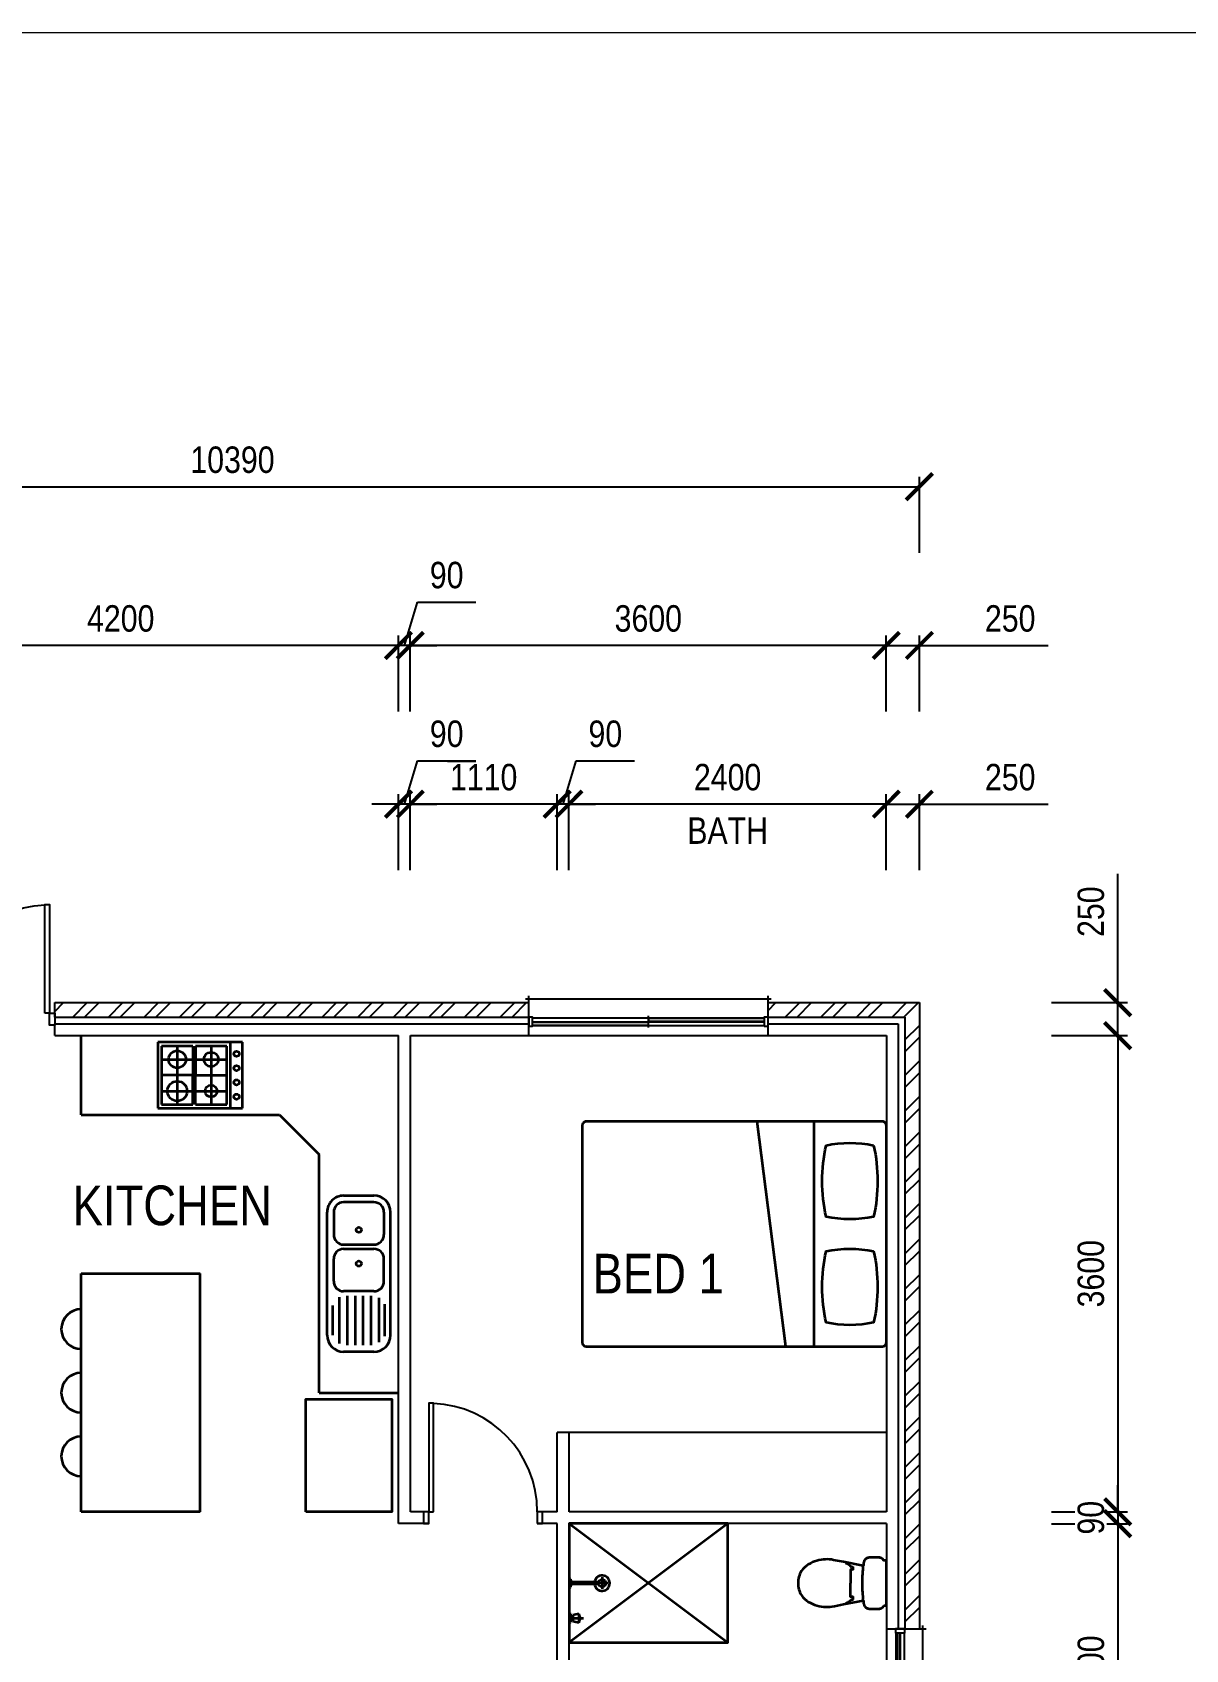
# Model space of a CAD drawing. Header units: millimetres. Extents: x -20526 to 19775, y -17106 to 7589.
# Drawn here: x -2857 to 5866, y -4640 to 7589 of the extents above; entities that cross this region are included whole.
import ezdxf
from ezdxf.enums import TextEntityAlignment as Align

# ---------------------------------------------------------------- set-up
doc = ezdxf.new("R2010")
doc.units = ezdxf.units.MM
doc.layers.get('0').update_dxf_attribs({"lineweight": 25})
doc.layers.get('Defpoints').update_dxf_attribs({"color": 8, "lineweight": 18})
for name, color, linetype, lineweight in [('DIM', 8, 'Continuous', 18), ('FIXTURES', 8, 'Continuous', 35), ('FURNITURE', 8, 'Continuous', 35)]:
    doc.layers.add(name, color=color, linetype=linetype, lineweight=lineweight)
for name, color, linetype in [('DOORS', 7, 'Continuous'), ('HATCH WALLS', 8, 'Continuous'), ('TEXT FLOORPLAN', 7, 'Continuous'), ('WALL - EXTERNAL', 2, 'Continuous'), ('WALL - INTERNAL', 7, 'Continuous'), ('WINDOWS', 7, 'Continuous')]:
    doc.layers.add(name, color=color, linetype=linetype)
doc.styles.get("Standard").update_dxf_attribs({"font": 'swissc.ttf'})
doc.dimstyles.new('DIM 100 ARCH', dxfattribs={"dimscale": 100, "dimtxt": 2, "dimasz": 2, "dimexe": 0.75, "dimexo": 1.5, "dimgap": 1, "dimtad": 1, "dimdec": 0, "dimzin": 0, "dimdsep": 46, "dimtxsty": 'Standard', "dimblk": 'ARCHTICK', "dimcen": 0.09, "dimclrd": 8, "dimclre": 8, "dimclrt": 7, "dimadec": 0, "dimazin": 0, "dimtfac": 1, "dimtdec": 0, "dimtmove": 0, "dimatfit": 1, "dimfxl": 5, "dimfxlon": 1, "dimtfill": 1, "dimtolj": 1, "dimtzin": 0, "dimarcsym": 0})

# ---------------------------------------------------------------- blocks, each defined once
blk = doc.blocks.new('820 DOOR1')
at = {"color": 0}
for points in [[(75, 0), (75, 820), (40, 820), (40, 0)], [(0, -90), (40, -90), (40, 0), (0, 0)], [(860, -90), (900, -90), (900, 0), (860, 0)]]:
    blk.add_lwpolyline(points, close=True, dxfattribs=at)
blk.add_arc((40, 0), 820, 0, 87.5537, dxfattribs=at)
blk = doc.blocks.new('*U30')
at = {"color": 0, "linetype": 'ByBlock'}
for p, q in [((-642, 500), (-642, 0)), ((0, 500), (-642, 500)), ((0, 500), (-642, 500)), ((-90, 0), (-90, 500)), ((0, 0), (0, 500)), ((0, 0), (0, 500)), ((-612, 470), (-612, 260)), ((-376, 470), (-612, 470)), ((-612, 370), (-376, 370)), ((-494, 470), (-494, 30)), ((-376, 470), (-376, 260)), ((-356, 470), (-356, 260)), ((-120, 470), (-356, 470)), ((-356, 370), (-120, 370)), ((-238, 470), (-238, 30)), ((-120, 260), (-120, 470)), ((-612, 260), (-612, 30)), ((-376, 250), (-612, 250)), ((-376, 30), (-376, 260)), ((-356, 30), (-356, 260)), ((-356, 250), (-120, 250)), ((-120, 30), (-120, 260)), ((-612, 130), (-376, 130)), ((-356, 130), (-120, 130)), ((-642, 0), (0, 0)), ((-612, 30), (-376, 30)), ((-356, 30), (-120, 30))]:
    blk.add_line(p, q, dxfattribs=at)
for centre, radius in [((-494, 370), 65), ((-238, 370), 55), ((-45, 412), 20), ((-45, 304), 20), ((-494, 130), 75), ((-238, 130), 45), ((-45, 196), 20), ((-45, 88), 20)]:
    blk.add_circle(centre, radius, dxfattribs=at)
blk = doc.blocks.new('STIRLING SINK')
at = {"color": 0, "linetype": 'ByBlock'}
for p, q in [((1084, 240), (154, 240)), ((154, 190), (324, 190)), ((677, 190), (507, 190)), ((1137, 154), (802, 154)), ((849, 195), (1092, 195)), ((29, -115), (29, 115)), ((79, 115), (79, -115)), ((399, -115), (399, 115)), ((432, -115), (432, 115)), ((752, 115), (752, -115)), ((1159, 94), (786, 94)), ((1159, 34), (786, 34)), ((1209, 115), (1209, -115)), ((1159, -26), (786, -26)), ((1159, -86), (786, -86)), ((154, -190), (324, -190)), ((1084, -240), (154, -240)), ((677, -190), (507, -190)), ((1147, -147), (798, -147)), ((861, -200), (1084, -200))]:
    blk.add_line(p, q, dxfattribs=at)
for centre in [(288, 0), (543, 0)]:
    blk.add_circle(centre, 20, dxfattribs=at)
for centre, radius, start, end in [((154, 115), 125, 90, 180), ((154, 115), 75, 90, 180), ((324, 115), 75, 0, 90), ((507, 115), 75, 90, 180), ((677, 115), 75, 0, 90), ((1084, 115), 125, 0, 90), ((154, -115), 125, 180, 270), ((154, -115), 75, 180, 270), ((324, -115), 75, 270, 0), ((507, -115), 75, 180, 270), ((677, -115), 75, 270, 0), ((1084, -115), 125, 270, 0)]:
    blk.add_arc(centre, radius, start, end, dxfattribs=at)
blk = doc.blocks.new('Kitchen Plan')
at = {"layer": 'FIXTURES'}
for p, q in [((-2400, -600), (-2400, 0)), ((-2400, -600), (-900, -600)), ((-900, -600), (-600, -900)), ((-600, -2700), (-600, -900)), ((-2400, -3600), (-2400, -1800)), ((-2400, -1800), (-1500, -1800)), ((-1500, -3600), (-1500, -1800)), ((-600, -2700), (0, -2700))]:
    blk.add_line(p, q, dxfattribs=at)
at = {"layer": 'FIXTURES', "linetype": 'ByBlock'}
blk.add_lwpolyline([(-700, -3600), (-700, -2750), (-50, -2750), (-50, -3600)], close=True, dxfattribs=at)
at = {"layer": 'FURNITURE'}
blk.add_line((-1500, -3600), (-2400, -3600), dxfattribs=at)
for centre in [(-2400, -2219), (-2400, -2700), (-2400, -3181)]:
    blk.add_arc(centre, 150, 90, 270, dxfattribs=at)
at = {"layer": 'FIXTURES'}
blk.add_blockref('*U30', (-1179, -550), dxfattribs=at)
at = {"layer": 'FIXTURES', "rotation": 270}
blk.add_blockref('STIRLING SINK', (-300, -1181), dxfattribs=at)
blk = doc.blocks.new('queen bed')
at = {"color": 0, "linetype": 'ByBlock'}
for p, q in [((850, 761), (-850, 977)), ((850, 546), (-850, 546))]:
    blk.add_line(p, q, dxfattribs=at)
for points in [[(-850, 30), (-850, 2270, -0.414214), (-820, 2300), (820, 2300, -0.414214), (850, 2270), (850, 30, -0.414214), (820, 0), (-820, 0, -0.414214)], [(-670, 96, 0.107714), (-130, 96, 0.102289), (-130, 456, 0.107714), (-670, 456, 0.102289)], [(130, 96, 0.107714), (670, 96, 0.102289), (670, 456, 0.107714), (130, 456, 0.102289)]]:
    blk.add_lwpolyline(points, format="xyb", close=True, dxfattribs=at)
blk = doc.blocks.new('A$C6F346440')
at = {"color": 0, "linetype": 'ByBlock'}
for p, q in [((307, 322), (198, 322)), ((232, 359), (221, 322)), ((221, 322), (232, 289)), ((232, 289), (232, 359)), ((232, 359), (277, 349)), ((232, 289), (277, 299)), ((277, 299), (277, 349)), ((282, 335), (297, 335)), ((282, 309), (282, 335)), ((282, 309), (297, 309)), ((297, 292), (297, 352)), ((302, 357), (307, 357)), ((302, 287), (307, 287)), ((307, 287), (307, 357)), ((14, 58), (307, 58)), ((57, 14), (57, 101)), ((85, 65), (282, 65)), ((85, 51), (282, 51)), ((282, 45), (282, 71)), ((282, 71), (297, 71)), ((282, 45), (297, 45)), ((297, 28), (297, 88)), ((302, 93), (307, 93)), ((302, 23), (307, 23)), ((307, 23), (307, 93))]:
    blk.add_line(p, q, dxfattribs=at)
blk.add_circle((57, 58), 28.1, dxfattribs=at)
for centre, radius, start, end in [((302, 352), 5, 90, 180), ((302, 292), 5, 180, 270), ((57, 58), 58.1, 6.9169, 353.0831), ((302, 88), 5, 90, 180), ((302, 28), 5, 180, 270)]:
    blk.add_arc(centre, radius, start, end, dxfattribs=at)
blk = doc.blocks.new('*U90')
at = {"color": 0, "linetype": 'ByBlock'}
for p, q in [((-450, 1200), (450, 0)), ((-450, 0), (450, 1200))]:
    blk.add_line(p, q, dxfattribs=at)
blk.add_lwpolyline([(-450, 1200), (-450, 0), (450, 0), (450, 1200)], close=True, dxfattribs=at)
at = {"color": 0, "linetype": 'ByBlock', "rotation": 270}
blk.add_blockref('A$C6F346440', (-58, 307), dxfattribs=at)
blk = doc.blocks.new('WC')
at = {"color": 0, "linetype": 'ByBlock'}
blk.add_lwpolyline([(161, 324), (175, 399, 0.126448), (169, 525, 0.173013), (92, 642, 0.142495), (0, 668, 0.142495), (-92, 642, 0.173013), (-169, 525, 0.132298), (-174, 393), (-160, 325), (-132, 175), (-139, 174), (-145, 173), (-148, 173), (-151, 172), (-154, 172), (-156, 171), (-159, 171), (-162, 170), (-165, 169), (-167, 168), (-169, 167), (-170, 167), (-171, 166), (-172, 165), (-174, 165), (-175, 164), (-176, 163), (-177, 162), (-178, 161), (-179, 160), (-180, 159), (-181, 158), (-182, 157), (-183, 156), (-184, 155), (-185, 154), (-186, 153), (-186, 151), (-187, 150), (-188, 149), (-188, 148), (-189, 146), (-189, 145), (-190, 144), (-191, 141), (-191, 138), (-192, 135), (-193, 133), (-193, 130), (-193, 127), (-194, 124, 0.046246), (-193, 52), (-192, 48), (-192, 46), (-191, 44), (-191, 41), (-190, 40), (-190, 39), (-189, 38), (-189, 37), (-188, 35), (-188, 34), (-187, 33), (-186, 32), (-185, 31), (-185, 30), (-184, 29), (-183, 28), (-182, 27), (-181, 27), (-179, 25), (-177, 24), (-175, 22), (-173, 20), (-172, 19), (-171, 18), (-171, 16), (-170, 15), (-170, 13), (-170, 10), (-170, 0), (-159, 0), (159, 0), (166, 0), (170, 0), (170, 2), (170, 10), (170, 13), (171, 15), (171, 17), (171, 18), (172, 20), (174, 21), (175, 22), (176, 23), (178, 25), (181, 26), (182, 28), (183, 29), (185, 30), (186, 32), (187, 33), (188, 35), (189, 37), (190, 38), (190, 40), (191, 42), (191, 44), (192, 46), (192, 48), (193, 51), (193, 52, 0.046083), (194, 124), (193, 127), (193, 130), (193, 133), (192, 135), (191, 138), (191, 141), (190, 144), (189, 145), (189, 146), (188, 148), (188, 149), (187, 150), (186, 151), (186, 153), (185, 154), (184, 155), (183, 156), (182, 157), (181, 158), (180, 159), (179, 160), (178, 161), (177, 162), (176, 163), (175, 164), (174, 165), (172, 165), (171, 166), (170, 167), (169, 167), (167, 168), (165, 169), (162, 170), (159, 171), (156, 171), (154, 172), (151, 172), (148, 173), (145, 173), (139, 174), (132, 175)], format="xyb", close=True, dxfattribs=at)
for points in [[(-152, 306, 0.022205), (-139, 282, 0.118608), (-126, 267, -0.244683), (-123, 263), (-123, 254, 0.414214), (-121, 252), (-105, 252, 0.414214), (-103, 254), (-103, 269, -0.414183), (-101, 271), (-1, 271)], [(102, 254), (102, 269, 0.414183), (100, 271), (-1, 271)], [(102, 254, 0.357599), (104, 252), (120, 252, 0.414214), (122, 254), (122, 263, -0.244683), (124, 267, 0.118608), (137, 282, 0.0249), (152, 309, 0.0249)]]:
    blk.add_lwpolyline(points, format="xyb", dxfattribs=at)
blk.add_lwpolyline([(123, 177), (121, 177), (115, 178), (109, 178), (103, 179), (97, 179), (91, 180), (85, 180), (79, 181), (73, 181), (67, 181), (55, 182), (43, 182), (30, 182), (18, 182), (6, 182), (0, 182), (-6, 182), (-18, 182), (-30, 182), (-43, 182), (-55, 182), (-67, 181), (-73, 181), (-79, 181), (-85, 180), (-91, 180), (-97, 179), (-103, 179), (-109, 178), (-115, 178), (-121, 177), (-123, 177)], dxfattribs=at)
blk = doc.blocks.new('*U91')
at = {"color": 0, "linetype": 'ByBlock'}
for p, q in [((1835, 275), (-25, 275)), ((0, 0), (0, 300)), ((1810, 0), (1810, 300)), ((30, 135), (1780, 135)), ((905, 60), (905, 150)), ((0, 0), (1810, 0)), ((30, 105), (1780, 105)), ((1780, 75), (30, 75))]:
    blk.add_line(p, q, dxfattribs=at)
for points in [[(0, 70), (30, 70), (30, 140), (0, 140)], [(1780, 70), (1810, 70), (1810, 140), (1780, 140)]]:
    blk.add_lwpolyline(points, close=True, dxfattribs=at)
for points in [[(1780, 130), (905, 130), (905, 110), (1780, 110)], [(30, 80), (905, 80), (905, 100), (30, 100)]]:
    blk.add_lwpolyline(points, dxfattribs=at)
blk = doc.blocks.new('*U92')
at = {"color": 0, "linetype": 'ByBlock'}
for p, q in [((635, 275), (-25, 275)), ((0, 0), (0, 300)), ((610, 0), (610, 300)), ((30, 135), (580, 135)), ((305, 60), (305, 150)), ((0, 0), (610, 0)), ((30, 105), (580, 105)), ((580, 75), (30, 75))]:
    blk.add_line(p, q, dxfattribs=at)
for points in [[(0, 70), (30, 70), (30, 140), (0, 140)], [(580, 70), (610, 70), (610, 140), (580, 140)]]:
    blk.add_lwpolyline(points, close=True, dxfattribs=at)
for points in [[(580, 130), (305, 130), (305, 110), (580, 110)], [(30, 80), (305, 80), (305, 100), (30, 100)]]:
    blk.add_lwpolyline(points, dxfattribs=at)
blk = doc.blocks.new('_ArchTick')
at = {"color": 0, "linetype": 'ByBlock', "const_width": 0.15}
blk.add_lwpolyline([(-0.5, -0.5), (0.5, 0.5)], dxfattribs=at)
blk = doc.blocks.new('*D96')
at = {"layer": 'Defpoints', "color": 0, "transparency": 16777216}
for p in [(3852, 253), (5352, 253), (3602, 3)]:
    blk.add_point(p, dxfattribs=at)
at = {"layer": 'DIM', "color": 8, "lineweight": -2, "transparency": 16777216}
for p, q in [((5352, 253), (5352, 1226)), ((4852, 253), (5427, 253)), ((5352, 3), (5352, 253)), ((4852, 3), (5427, 3)), ((5352, 3), (5352, -197))]:
    blk.add_line(p, q, dxfattribs=at)
at = {"layer": 'DIM', "color": 8, "lineweight": -2, "transparency": 16777216, "xscale": 200, "yscale": 200, "zscale": 200}
for p, rotation in [((5352, 253), 270), ((5352, 3), 90)]:
    blk.add_blockref('_ArchTick', p, dxfattribs=dict(at, rotation=rotation))
at = {"layer": 'DIM', "color": 7, "transparency": 16777216, "insert": (5150, 940), "char_height": 200, "attachment_point": 5, "rotation": 90, "bg_fill": 3, "box_fill_scale": 1.1, "bg_fill_color": 256, "bg_fill_true_color": 13158600, "bg_fill_transparency": 0}
blk.add_mtext('\\A1;250', dxfattribs=at)
blk = doc.blocks.new('*D97')
at = {"layer": 'Defpoints', "color": 0, "transparency": 16777216}
for p in [(3602, 3), (3602, -3597), (5352, -3597)]:
    blk.add_point(p, dxfattribs=at)
at = {"layer": 'DIM', "color": 8, "lineweight": -2, "transparency": 16777216}
for p, q in [((4852, 3), (5427, 3)), ((5352, 3), (5352, -3597)), ((4852, -3597), (5427, -3597))]:
    blk.add_line(p, q, dxfattribs=at)
at = {"layer": 'DIM', "color": 8, "lineweight": -2, "transparency": 16777216, "xscale": 200, "yscale": 200, "zscale": 200}
for p, rotation in [((5352, 3), 90), ((5352, -3597), 270)]:
    blk.add_blockref('_ArchTick', p, dxfattribs=dict(at, rotation=rotation))
at = {"layer": 'DIM', "color": 7, "transparency": 16777216, "insert": (5150, -1797), "char_height": 200, "attachment_point": 5, "rotation": 90, "bg_fill": 3, "box_fill_scale": 1.1, "bg_fill_color": 256, "bg_fill_true_color": 13158600, "bg_fill_transparency": 0}
blk.add_mtext('\\A1;3600', dxfattribs=at)
blk = doc.blocks.new('*D98')
at = {"layer": 'Defpoints', "color": 0, "transparency": 16777216}
for p in [(3602, -3597), (3602, -3687), (5352, -3687)]:
    blk.add_point(p, dxfattribs=at)
at = {"layer": 'DIM', "color": 8, "lineweight": -2, "transparency": 16777216}
for p, q in [((5352, -3597), (5352, -3397)), ((4852, -3597), (5427, -3597)), ((5352, -3597), (5352, -3687)), ((4852, -3687), (5427, -3687)), ((5352, -3687), (5352, -3887))]:
    blk.add_line(p, q, dxfattribs=at)
at = {"layer": 'DIM', "color": 7, "transparency": 16777216, "insert": (5150, -3642), "char_height": 200, "attachment_point": 5, "rotation": 90, "bg_fill": 3, "box_fill_scale": 1.1, "bg_fill_color": 256, "bg_fill_true_color": 13158600, "bg_fill_transparency": 0}
blk.add_mtext('\\A1;90', dxfattribs=at)
at = {"layer": 'DIM', "color": 8, "lineweight": -2, "transparency": 16777216, "xscale": 200, "yscale": 200, "zscale": 200}
for p, rotation in [((5352, -3597), 270), ((5352, -3687), 90)]:
    blk.add_blockref('_ArchTick', p, dxfattribs=dict(at, rotation=rotation))
blk = doc.blocks.new('*D99')
at = {"layer": 'Defpoints', "color": 0, "transparency": 16777216}
for p in [(3602, -3687), (3602, -5887), (5352, -5887)]:
    blk.add_point(p, dxfattribs=at)
at = {"layer": 'DIM', "color": 8, "lineweight": -2, "transparency": 16777216}
for p, q in [((4852, -3687), (5427, -3687)), ((5352, -3687), (5352, -5887)), ((4852, -5887), (5427, -5887))]:
    blk.add_line(p, q, dxfattribs=at)
at = {"layer": 'DIM', "color": 8, "lineweight": -2, "transparency": 16777216, "xscale": 200, "yscale": 200, "zscale": 200}
for p, rotation in [((5352, -3687), 90), ((5352, -5887), 270)]:
    blk.add_blockref('_ArchTick', p, dxfattribs=dict(at, rotation=rotation))
at = {"layer": 'DIM', "color": 7, "transparency": 16777216, "insert": (5150, -4787), "char_height": 200, "attachment_point": 5, "rotation": 90, "bg_fill": 3, "box_fill_scale": 1.1, "bg_fill_color": 256, "bg_fill_true_color": 13158600, "bg_fill_transparency": 0}
blk.add_mtext('\\A1;2200', dxfattribs=at)
blk = doc.blocks.new('*D103')
at = {"layer": 'Defpoints', "color": 0, "transparency": 16777216}
for p in [(3852, 253), (3902, -4482), (6552, -4482)]:
    blk.add_point(p, dxfattribs=at)
at = {"layer": 'DIM', "color": 8, "lineweight": -2, "transparency": 16777216}
for p, q in [((6052, 253), (6627, 253)), ((6552, 253), (6552, -4482)), ((6052, -4482), (6627, -4482))]:
    blk.add_line(p, q, dxfattribs=at)
at = {"layer": 'DIM', "color": 8, "lineweight": -2, "transparency": 16777216, "xscale": 200, "yscale": 200, "zscale": 200}
for p, rotation in [((6552, 253), 90), ((6552, -4482), 270)]:
    blk.add_blockref('_ArchTick', p, dxfattribs=dict(at, rotation=rotation))
at = {"layer": 'DIM', "color": 7, "transparency": 16777216, "insert": (6350, -2114), "char_height": 200, "attachment_point": 5, "rotation": 90, "bg_fill": 3, "box_fill_scale": 1.1, "bg_fill_color": 256, "bg_fill_true_color": 13158600, "bg_fill_transparency": 0}
blk.add_mtext('\\A1;4735', dxfattribs=at)
blk = doc.blocks.new('*D104')
at = {"layer": 'Defpoints', "color": 0, "transparency": 16777216}
for p in [(3902, -4482), (3902, -5092), (6552, -5092)]:
    blk.add_point(p, dxfattribs=at)
at = {"layer": 'DIM', "color": 8, "lineweight": -2, "transparency": 16777216}
for p, q in [((6052, -4482), (6627, -4482)), ((6552, -4482), (6552, -5092)), ((6052, -5092), (6627, -5092))]:
    blk.add_line(p, q, dxfattribs=at)
at = {"layer": 'DIM', "color": 8, "lineweight": -2, "transparency": 16777216, "xscale": 200, "yscale": 200, "zscale": 200}
for p, rotation in [((6552, -4482), 90), ((6552, -5092), 270)]:
    blk.add_blockref('_ArchTick', p, dxfattribs=dict(at, rotation=rotation))
at = {"layer": 'DIM', "color": 7, "transparency": 16777216, "insert": (6350, -4787), "char_height": 200, "attachment_point": 5, "rotation": 90, "bg_fill": 3, "box_fill_scale": 1.1, "bg_fill_color": 256, "bg_fill_true_color": 13158600, "bg_fill_transparency": 0}
blk.add_mtext('\\A1;610', dxfattribs=at)
blk = doc.blocks.new('*D106')
at = {"layer": 'Defpoints', "color": 0, "transparency": 16777216}
for p in [(3852, 253), (3852, -9827), (7752, -9827)]:
    blk.add_point(p, dxfattribs=at)
at = {"layer": 'DIM', "color": 8, "lineweight": -2, "transparency": 16777216}
for p, q in [((7252, 253), (7827, 253)), ((7752, 253), (7752, -9827)), ((7252, -9827), (7827, -9827))]:
    blk.add_line(p, q, dxfattribs=at)
at = {"layer": 'DIM', "color": 8, "lineweight": -2, "transparency": 16777216, "xscale": 200, "yscale": 200, "zscale": 200}
for p, rotation in [((7752, 253), 90), ((7752, -9827), 270)]:
    blk.add_blockref('_ArchTick', p, dxfattribs=dict(at, rotation=rotation))
at = {"layer": 'DIM', "color": 7, "transparency": 16777216, "insert": (7550, -4787), "char_height": 200, "attachment_point": 5, "rotation": 90, "bg_fill": 3, "box_fill_scale": 1.1, "bg_fill_color": 256, "bg_fill_true_color": 13158600, "bg_fill_transparency": 0}
blk.add_mtext('\\A1;10080', dxfattribs=at)
blk = doc.blocks.new('*D107')
at = {"layer": 'Defpoints', "color": 0, "transparency": 16777216}
for p in [(3852, 1753), (3852, 253), (3602, 3)]:
    blk.add_point(p, dxfattribs=at)
at = {"layer": 'DIM', "color": 8, "lineweight": -2, "transparency": 16777216}
for p, q in [((3602, 1753), (3402, 1753)), ((3602, 1253), (3602, 1828)), ((3602, 1753), (3852, 1753)), ((3852, 1253), (3852, 1828)), ((3852, 1753), (4825, 1753))]:
    blk.add_line(p, q, dxfattribs=at)
at = {"layer": 'DIM', "color": 8, "lineweight": -2, "transparency": 16777216, "xscale": 200, "yscale": 200, "zscale": 200}
blk.add_blockref('_ArchTick', (3602, 1753), dxfattribs=at)
at = {"layer": 'DIM', "color": 8, "lineweight": -2, "transparency": 16777216, "xscale": 200, "yscale": 200, "zscale": 200, "rotation": 180}
blk.add_blockref('_ArchTick', (3852, 1753), dxfattribs=at)
at = {"layer": 'DIM', "color": 7, "transparency": 16777216, "insert": (4539, 1956), "char_height": 200, "attachment_point": 5, "bg_fill": 3, "box_fill_scale": 1.1, "bg_fill_color": 256, "bg_fill_true_color": 13158600, "bg_fill_transparency": 0}
blk.add_mtext('\\A1;250', dxfattribs=at)
blk = doc.blocks.new('*D108')
at = {"layer": 'Defpoints', "color": 0, "transparency": 16777216}
for p in [(1202, 1753), (3602, 3), (1202, -3687)]:
    blk.add_point(p, dxfattribs=at)
at = {"layer": 'DIM', "color": 8, "lineweight": -2, "transparency": 16777216}
for p, q in [((1202, 1253), (1202, 1828)), ((3602, 1753), (1202, 1753)), ((3602, 1253), (3602, 1828))]:
    blk.add_line(p, q, dxfattribs=at)
at = {"layer": 'DIM', "color": 8, "lineweight": -2, "transparency": 16777216, "xscale": 200, "yscale": 200, "zscale": 200, "rotation": 180}
blk.add_blockref('_ArchTick', (1202, 1753), dxfattribs=at)
at = {"layer": 'DIM', "color": 8, "lineweight": -2, "transparency": 16777216, "xscale": 200, "yscale": 200, "zscale": 200}
blk.add_blockref('_ArchTick', (3602, 1753), dxfattribs=at)
at = {"layer": 'DIM', "color": 7, "transparency": 16777216, "char_height": 200, "attachment_point": 5, "bg_fill": 3, "box_fill_scale": 1.1, "bg_fill_color": 256, "bg_fill_true_color": 13158600, "bg_fill_transparency": 0}
for s, insert in [('\\A1;2400', (2402, 1956)), ('\\A1;BATH', (2402, 1553))]:
    blk.add_mtext(s, dxfattribs=dict(at, insert=insert))
blk = doc.blocks.new('*D109')
at = {"layer": 'Defpoints', "color": 0, "transparency": 16777216}
for p in [(1112, 1753), (1112, -2997), (1202, -3687)]:
    blk.add_point(p, dxfattribs=at)
at = {"layer": 'DIM', "color": 8, "lineweight": -2, "transparency": 16777216}
for p, q in [((1157, 1753), (1256, 2081)), ((1256, 2081), (1698, 2081)), ((1112, 1753), (912, 1753)), ((1112, 1253), (1112, 1828)), ((1202, 1753), (1112, 1753)), ((1202, 1753), (1112, 1753)), ((1202, 1253), (1202, 1828)), ((1202, 1753), (1402, 1753))]:
    blk.add_line(p, q, dxfattribs=at)
at = {"layer": 'DIM', "color": 8, "lineweight": -2, "transparency": 16777216, "xscale": 200, "yscale": 200, "zscale": 200}
blk.add_blockref('_ArchTick', (1112, 1753), dxfattribs=at)
at = {"layer": 'DIM', "color": 8, "lineweight": -2, "transparency": 16777216, "xscale": 200, "yscale": 200, "zscale": 200, "rotation": 180}
blk.add_blockref('_ArchTick', (1202, 1753), dxfattribs=at)
at = {"layer": 'DIM', "color": 7, "transparency": 16777216, "insert": (1477, 2284), "char_height": 200, "attachment_point": 5, "bg_fill": 3, "box_fill_scale": 1.1, "bg_fill_color": 256, "bg_fill_true_color": 13158600, "bg_fill_transparency": 0}
blk.add_mtext('\\A1;90', dxfattribs=at)
blk = doc.blocks.new('*D110')
at = {"layer": 'Defpoints', "color": 0, "transparency": 16777216}
for p in [(2, 1753), (1112, -2997), (2, -3597)]:
    blk.add_point(p, dxfattribs=at)
at = {"layer": 'DIM', "color": 8, "lineweight": -2, "transparency": 16777216}
for p, q in [((2, 1253), (2, 1828)), ((1112, 1753), (2, 1753)), ((1112, 1253), (1112, 1828))]:
    blk.add_line(p, q, dxfattribs=at)
at = {"layer": 'DIM', "color": 8, "lineweight": -2, "transparency": 16777216, "xscale": 200, "yscale": 200, "zscale": 200, "rotation": 180}
blk.add_blockref('_ArchTick', (2, 1753), dxfattribs=at)
at = {"layer": 'DIM', "color": 8, "lineweight": -2, "transparency": 16777216, "xscale": 200, "yscale": 200, "zscale": 200}
blk.add_blockref('_ArchTick', (1112, 1753), dxfattribs=at)
at = {"layer": 'DIM', "color": 7, "transparency": 16777216, "insert": (557, 1956), "char_height": 200, "attachment_point": 5, "bg_fill": 3, "box_fill_scale": 1.1, "bg_fill_color": 256, "bg_fill_true_color": 13158600, "bg_fill_transparency": 0}
blk.add_mtext('\\A1;1110', dxfattribs=at)
blk = doc.blocks.new('*D111')
at = {"layer": 'Defpoints', "color": 0, "transparency": 16777216}
for p in [(-88, 1753), (2, -3597), (-88, -3687)]:
    blk.add_point(p, dxfattribs=at)
at = {"layer": 'DIM', "color": 8, "lineweight": -2, "transparency": 16777216}
for p, q in [((-43, 1753), (56, 2081)), ((56, 2081), (498, 2081)), ((-88, 1753), (-288, 1753)), ((-88, 1253), (-88, 1828)), ((2, 1753), (-88, 1753)), ((2, 1753), (-88, 1753)), ((2, 1253), (2, 1828)), ((2, 1753), (202, 1753))]:
    blk.add_line(p, q, dxfattribs=at)
at = {"layer": 'DIM', "color": 8, "lineweight": -2, "transparency": 16777216, "xscale": 200, "yscale": 200, "zscale": 200}
blk.add_blockref('_ArchTick', (-88, 1753), dxfattribs=at)
at = {"layer": 'DIM', "color": 8, "lineweight": -2, "transparency": 16777216, "xscale": 200, "yscale": 200, "zscale": 200, "rotation": 180}
blk.add_blockref('_ArchTick', (2, 1753), dxfattribs=at)
at = {"layer": 'DIM', "color": 7, "transparency": 16777216, "insert": (277, 2284), "char_height": 200, "attachment_point": 5, "bg_fill": 3, "box_fill_scale": 1.1, "bg_fill_color": 256, "bg_fill_true_color": 13158600, "bg_fill_transparency": 0}
blk.add_mtext('\\A1;90', dxfattribs=at)
blk = doc.blocks.new('*D112')
at = {"layer": 'Defpoints', "color": 0, "transparency": 16777216}
for p in [(3852, 2953), (3852, 253), (3602, 3)]:
    blk.add_point(p, dxfattribs=at)
at = {"layer": 'DIM', "color": 8, "lineweight": -2, "transparency": 16777216}
for p, q in [((3602, 2953), (3402, 2953)), ((3602, 2453), (3602, 3028)), ((3602, 2953), (3852, 2953)), ((3852, 2453), (3852, 3028)), ((3852, 2953), (4825, 2953))]:
    blk.add_line(p, q, dxfattribs=at)
at = {"layer": 'DIM', "color": 8, "lineweight": -2, "transparency": 16777216, "xscale": 200, "yscale": 200, "zscale": 200}
blk.add_blockref('_ArchTick', (3602, 2953), dxfattribs=at)
at = {"layer": 'DIM', "color": 8, "lineweight": -2, "transparency": 16777216, "xscale": 200, "yscale": 200, "zscale": 200, "rotation": 180}
blk.add_blockref('_ArchTick', (3852, 2953), dxfattribs=at)
at = {"layer": 'DIM', "color": 7, "transparency": 16777216, "insert": (4539, 3156), "char_height": 200, "attachment_point": 5, "bg_fill": 3, "box_fill_scale": 1.1, "bg_fill_color": 256, "bg_fill_true_color": 13158600, "bg_fill_transparency": 0}
blk.add_mtext('\\A1;250', dxfattribs=at)
blk = doc.blocks.new('*D113')
at = {"layer": 'Defpoints', "color": 0, "transparency": 16777216}
for p in [(2, 2953), (2, 3), (3602, 3)]:
    blk.add_point(p, dxfattribs=at)
at = {"layer": 'DIM', "color": 8, "lineweight": -2, "transparency": 16777216}
for p, q in [((2, 2453), (2, 3028)), ((3602, 2953), (2, 2953)), ((3602, 2453), (3602, 3028))]:
    blk.add_line(p, q, dxfattribs=at)
at = {"layer": 'DIM', "color": 8, "lineweight": -2, "transparency": 16777216, "xscale": 200, "yscale": 200, "zscale": 200, "rotation": 180}
blk.add_blockref('_ArchTick', (2, 2953), dxfattribs=at)
at = {"layer": 'DIM', "color": 8, "lineweight": -2, "transparency": 16777216, "xscale": 200, "yscale": 200, "zscale": 200}
blk.add_blockref('_ArchTick', (3602, 2953), dxfattribs=at)
at = {"layer": 'DIM', "color": 7, "transparency": 16777216, "insert": (1802, 3156), "char_height": 200, "attachment_point": 5, "bg_fill": 3, "box_fill_scale": 1.1, "bg_fill_color": 256, "bg_fill_true_color": 13158600, "bg_fill_transparency": 0}
blk.add_mtext('\\A1;3600', dxfattribs=at)
blk = doc.blocks.new('*D114')
at = {"layer": 'Defpoints', "color": 0, "transparency": 16777216}
for p in [(-88, 2953), (-88, 3), (2, 3)]:
    blk.add_point(p, dxfattribs=at)
at = {"layer": 'DIM', "color": 8, "lineweight": -2, "transparency": 16777216}
for p, q in [((-43, 2953), (56, 3281)), ((56, 3281), (498, 3281)), ((-88, 2953), (-288, 2953)), ((-88, 2453), (-88, 3028)), ((2, 2953), (-88, 2953)), ((2, 2953), (-88, 2953)), ((2, 2453), (2, 3028)), ((2, 2953), (202, 2953))]:
    blk.add_line(p, q, dxfattribs=at)
at = {"layer": 'DIM', "color": 8, "lineweight": -2, "transparency": 16777216, "xscale": 200, "yscale": 200, "zscale": 200}
blk.add_blockref('_ArchTick', (-88, 2953), dxfattribs=at)
at = {"layer": 'DIM', "color": 8, "lineweight": -2, "transparency": 16777216, "xscale": 200, "yscale": 200, "zscale": 200, "rotation": 180}
blk.add_blockref('_ArchTick', (2, 2953), dxfattribs=at)
at = {"layer": 'DIM', "color": 7, "transparency": 16777216, "insert": (277, 3484), "char_height": 200, "attachment_point": 5, "bg_fill": 3, "box_fill_scale": 1.1, "bg_fill_color": 256, "bg_fill_true_color": 13158600, "bg_fill_transparency": 0}
blk.add_mtext('\\A1;90', dxfattribs=at)
blk = doc.blocks.new('*D115')
at = {"layer": 'Defpoints', "color": 0, "transparency": 16777216}
for p in [(-4288, 2953), (-4288, 3), (-88, 3)]:
    blk.add_point(p, dxfattribs=at)
at = {"layer": 'DIM', "color": 8, "lineweight": -2, "transparency": 16777216}
for p, q in [((-4288, 2453), (-4288, 3028)), ((-88, 2953), (-4288, 2953)), ((-88, 2453), (-88, 3028))]:
    blk.add_line(p, q, dxfattribs=at)
at = {"layer": 'DIM', "color": 8, "lineweight": -2, "transparency": 16777216, "xscale": 200, "yscale": 200, "zscale": 200, "rotation": 180}
blk.add_blockref('_ArchTick', (-4288, 2953), dxfattribs=at)
at = {"layer": 'DIM', "color": 8, "lineweight": -2, "transparency": 16777216, "xscale": 200, "yscale": 200, "zscale": 200}
blk.add_blockref('_ArchTick', (-88, 2953), dxfattribs=at)
at = {"layer": 'DIM', "color": 7, "transparency": 16777216, "insert": (-2188, 3156), "char_height": 200, "attachment_point": 5, "bg_fill": 3, "box_fill_scale": 1.1, "bg_fill_color": 256, "bg_fill_true_color": 13158600, "bg_fill_transparency": 0}
blk.add_mtext('\\A1;4200', dxfattribs=at)
blk = doc.blocks.new('*D118')
at = {"layer": 'Defpoints', "color": 0, "transparency": 16777216}
for p in [(3852, 4153), (3852, 253), (-6538, -3437)]:
    blk.add_point(p, dxfattribs=at)
at = {"layer": 'DIM', "color": 8, "lineweight": -2, "transparency": 16777216}
for p, q in [((-6538, 3653), (-6538, 4228)), ((3852, 3653), (3852, 4228)), ((-6538, 4153), (3852, 4153))]:
    blk.add_line(p, q, dxfattribs=at)
at = {"layer": 'DIM', "color": 8, "lineweight": -2, "transparency": 16777216, "xscale": 200, "yscale": 200, "zscale": 200, "rotation": 180}
blk.add_blockref('_ArchTick', (-6538, 4153), dxfattribs=at)
at = {"layer": 'DIM', "color": 8, "lineweight": -2, "transparency": 16777216, "xscale": 200, "yscale": 200, "zscale": 200}
blk.add_blockref('_ArchTick', (3852, 4153), dxfattribs=at)
at = {"layer": 'DIM', "color": 7, "transparency": 16777216, "insert": (-1343, 4356), "char_height": 200, "attachment_point": 5, "bg_fill": 3, "box_fill_scale": 1.1, "bg_fill_color": 256, "bg_fill_true_color": 13158600, "bg_fill_transparency": 0}
blk.add_mtext('\\A1;10390', dxfattribs=at)

msp = doc.modelspace()

# ---------------------------------------------------------------- hatches: boundary and pattern name
at = {"layer": 'HATCH WALLS'}
h = msp.add_hatch(dxfattribs=at)
h.set_pattern_fill('ANSI32', color=256, scale=20)
h.paths.add_polyline_path([(-3587.6, 253.3), (-4537.6, 253.3), (-4537.6, -2026.7), (-4427.6, -2026.7), (-4427.6, 143.3), (-3587.6, 143.3), (-3587.6, 173.3)])
h.paths.add_polyline_path([(897.4, 253.3), (-2687.6, 253.3), (-2687.6, 143.3), (897.4, 143.3)])
h.paths.add_polyline_path([(3852.4, 253.3), (2707.4, 253.3), (2707.4, 143.3), (3742.4, 143.3), (3742.4, -4481.7), (3852.4, -4481.7)])
h.paths.add_polyline_path([(3852.4, -5091.7), (3742.4, -5091.7), (3742.4, -9716.7), (2707.4, -9716.7), (2707.4, -9826.7), (3852.4, -9826.7)])
h.paths.add_polyline_path([(-4427.6, -3236.7), (-4537.6, -3236.7), (-4537.6, -3436.7), (-4737.6, -3436.7), (-4737.6, -3546.7), (-4427.6, -3546.7)])
h.paths.add_polyline_path([(-5947.6, -3436.7), (-6537.6, -3436.7), (-6537.6, -5276.7), (-6427.6, -5276.7), (-6427.6, -3546.7), (-5947.6, -3546.7)])
h.paths.add_polyline_path([(-6427.6, -7986.7), (-6537.6, -7986.7), (-6537.6, -9826.7), (-5687.6, -9826.7), (-5687.6, -9716.7), (-6427.6, -9716.7)])
h.paths.add_polyline_path([(-3427.6, -9716.7), (-3877.6, -9716.7), (-3877.6, -9826.7), (-3427.6, -9826.7)])
h.paths.add_polyline_path([(-1187.6, -9716.7), (-1617.6, -9716.7), (-1617.6, -9826.7), (-1187.6, -9826.7)])
h.paths.add_polyline_path([(897.4, -9716.7), (-287.6, -9716.7), (-287.6, -9826.7), (897.4, -9826.7)])

# ---------------------------------------------------------------- linework, layer by layer
at = {"layer": 'WALL - EXTERNAL'}
for p, q in [((-2687.6, 143.3), (-2687.6, 253.3)), ((-2687.6, 253.3), (897.4, 253.3)), ((2707.4, 253.3), (3852.4, 253.3)), ((3852.4, 253.3), (3852.4, -4481.7)), ((-2687.6, 143.3), (897.4, 143.3)), ((2707.4, 143.3), (3742.4, 143.3)), ((3742.4, 143.3), (3742.4, -4481.7))]:
    msp.add_line(p, q, dxfattribs=at)
at = {"layer": 'WALL - INTERNAL'}
for p, q in [((-2687.6, 3.3), (-2687.6, 93.3)), ((-2687.6, 93.3), (897.4, 93.3)), ((-2687.6, 3.3), (-87.6, 3.3)), ((-87.6, -3686.7), (-87.6, 3.3)), ((2.4, 3.3), (897.4, 3.3)), ((2.4, -3596.7), (2.4, 3.3)), ((2707.4, 93.3), (3692.4, 93.3)), ((2707.4, 3.3), (3602.4, 3.3)), ((3602.4, 3.3), (3602.4, -3596.7)), ((3692.4, 93.3), (3692.4, -4481.7)), ((1202.4, -2996.7), (1112.4, -2996.7)), ((1112.4, -3596.7), (1112.4, -2996.7)), ((1202.4, -3596.7), (1202.4, -2996.7)), ((3602.4, -2996.7), (1202.4, -2996.7)), ((142.4, -3596.7), (2.4, -3596.7)), ((1112.4, -3596.7), (962.4, -3596.7)), ((3602.4, -3596.7), (1202.4, -3596.7)), ((142.4, -3686.7), (-87.6, -3686.7)), ((1112.4, -3686.7), (962.4, -3686.7)), ((1112.4, -4926.7), (1112.4, -3686.7)), ((3602.4, -3686.7), (1202.4, -3686.7)), ((1202.4, -4926.7), (1202.4, -3686.7)), ((3602.4, -3686.7), (3602.4, -4481.7))]:
    msp.add_line(p, q, dxfattribs=at)

# ---------------------------------------------------------------- block references
at = {"layer": 'DOORS', "xscale": -1}
msp.add_blockref('820 DOOR1', (-2687.6, 173.3), dxfattribs=at)
at = {"layer": 'DOORS'}
msp.add_blockref('820 DOOR1', (102.4, -3596.7), dxfattribs=at)
at = {"layer": 'FIXTURES'}
msp.add_blockref('Kitchen Plan', (-87.6, 3.3), dxfattribs=at)
for name, p, rotation in [('*U90', (1202.4, -4136.7), 270), ('WC', (3602.4, -4136.7), 90)]:
    msp.add_blockref(name, p, dxfattribs=dict(at, rotation=rotation))
at = {"layer": 'FURNITURE', "xscale": -1, "rotation": 90}
msp.add_blockref('queen bed', (3602.4, -1496.7), dxfattribs=at)
at = {"layer": 'WINDOWS'}
msp.add_blockref('*U91', (897.4, 3.3), dxfattribs=at)
at = {"layer": 'WINDOWS', "rotation": 270}
msp.add_blockref('*U92', (3602.4, -4481.7), dxfattribs=at)

# ---------------------------------------------------------------- texts
at = {"layer": 'TEXT FLOORPLAN'}
msp.add_text('BED 1', height=300, dxfattribs=at).set_placement((1877, -1796.7), align=Align.MIDDLE_CENTER)
at = {"layer": 'TEXT FLOORPLAN', "insert": (-1798.3, -1130.2), "char_height": 300, "attachment_point": 2}
msp.add_mtext('KITCHEN', dxfattribs=at)

# ---------------------------------------------------------------- next in the draw order: dimensions: what is measured, and where the dimension line sits
at = {"layer": 'DIM'}
dim = msp.add_linear_dim(base=(5352.4, 253.3), p1=(3602.4, 3.3), p2=(3852.4, 253.3), angle=90, dimstyle='DIM 100 ARCH', dxfattribs=at)
dim.commit()
dim.dimension.update_dxf_attribs({"geometry": '*D96', "text_midpoint": (5149.7, 939.5)})

# ---------------------------------------------------------------- next in the draw order: dimensions: what is measured, and where the dimension line sits
dim = msp.add_linear_dim(base=(5352.4, -3596.7), p1=(3602.4, 3.3), p2=(3602.4, -3596.7), angle=90, dimstyle='DIM 100 ARCH', override={"dimtmove": 1}, dxfattribs=at)
dim.commit()
dim.dimension.update_dxf_attribs({"geometry": '*D97', "text_midpoint": (5149.8, -1796.7)})

# ---------------------------------------------------------------- next in the draw order: dimensions: what is measured, and where the dimension line sits
dim = msp.add_linear_dim(base=(5352.4, -5886.7), p1=(3602.4, -3686.7), p2=(3602.4, -5886.7), angle=90, dimstyle='DIM 100 ARCH', override={"dimtmove": 1}, dxfattribs=at)
dim.commit()
dim.dimension.update_dxf_attribs({"geometry": '*D99', "text_midpoint": (5149.7, -4786.7)})

# ---------------------------------------------------------------- next in the draw order: dimensions: what is measured, and where the dimension line sits
dim = msp.add_linear_dim(base=(5352.4, -3686.7), p1=(3602.4, -3596.7), p2=(3602.4, -3686.7), angle=90, dimstyle='DIM 100 ARCH', override={"dimtmove": 1}, dxfattribs=at)
dim.commit()
dim.dimension.update_dxf_attribs({"geometry": '*D98', "text_midpoint": (5352.4, -3641.7), "dimtype": 160})

# ---------------------------------------------------------------- next in the draw order: dimensions: what is measured, and where the dimension line sits
dim = msp.add_linear_dim(base=(6552.4, -4481.7), p1=(3852.4, 253.3), p2=(3902.4, -4481.7), angle=90, dimstyle='DIM 100 ARCH', override={"dimtmove": 1}, dxfattribs=at)
dim.commit()
dim.dimension.update_dxf_attribs({"geometry": '*D103', "text_midpoint": (6349.9, -2114.2)})

# ---------------------------------------------------------------- next in the draw order: dimensions: what is measured, and where the dimension line sits
dim = msp.add_linear_dim(base=(6552.4, -5091.7), p1=(3902.4, -4481.7), p2=(3902.4, -5091.7), angle=90, dimstyle='DIM 100 ARCH', override={"dimtmove": 1}, dxfattribs=at)
dim.commit()
dim.dimension.update_dxf_attribs({"geometry": '*D104', "text_midpoint": (6349.8, -4786.7)})

# ---------------------------------------------------------------- next in the draw order: dimensions: what is measured, and where the dimension line sits
dim = msp.add_linear_dim(base=(7752.4, -9826.7), p1=(3852.4, 253.3), p2=(3852.4, -9826.7), angle=90, dimstyle='DIM 100 ARCH', override={"dimtmove": 1}, dxfattribs=at)
dim.commit()
dim.dimension.update_dxf_attribs({"geometry": '*D106', "text_midpoint": (7549.8, -4786.7)})

# ---------------------------------------------------------------- next in the draw order: dimensions: what is measured, and where the dimension line sits
dim = msp.add_linear_dim(base=(3852.4, 1753.3), p1=(3602.4, 3.3), p2=(3852.4, 253.3), dimstyle='DIM 100 ARCH', dxfattribs=at)
dim.commit()
dim.dimension.update_dxf_attribs({"geometry": '*D107', "text_midpoint": (4538.7, 1956.1)})

# ---------------------------------------------------------------- next in the draw order: dimensions: what is measured, and where the dimension line sits
dim = msp.add_linear_dim(base=(1202.4, 1753.3), p1=(3602.4, 3.3), p2=(1202.4, -3686.7), text='<>\\XBATH', dimstyle='DIM 100 ARCH', dxfattribs=at)
dim.commit()
dim.dimension.update_dxf_attribs({"geometry": '*D108', "text_midpoint": (2402.4, 1753.3)})

# ---------------------------------------------------------------- next in the draw order: dimensions: what is measured, and where the dimension line sits
dim = msp.add_linear_dim(base=(3852.4, 2953.3), p1=(3602.4, 3.3), p2=(3852.4, 253.3), dimstyle='DIM 100 ARCH', dxfattribs=at)
dim.commit()
dim.dimension.update_dxf_attribs({"geometry": '*D112', "text_midpoint": (4538.7, 3156.1)})
dim = msp.add_linear_dim(base=(1112.4, 1753.3), p1=(1202.4, -3686.7), p2=(1112.4, -2996.7), dimstyle='DIM 100 ARCH', override={"dimtmove": 1}, dxfattribs=at)
dim.commit()
dim.dimension.update_dxf_attribs({"geometry": '*D109', "text_midpoint": (1355.7, 2283.6)})

# ---------------------------------------------------------------- next in the draw order: dimensions: what is measured, and where the dimension line sits
dim = msp.add_linear_dim(base=(2.4, 1753.3), p1=(1112.4, -2996.7), p2=(2.4, -3596.7), dimstyle='DIM 100 ARCH', override={"dimtmove": 1}, dxfattribs=at)
dim.commit()
dim.dimension.update_dxf_attribs({"geometry": '*D110', "text_midpoint": (557.4, 1955.9)})

# ---------------------------------------------------------------- next in the draw order: dimensions: what is measured, and where the dimension line sits
dim = msp.add_linear_dim(base=(-87.6, 1753.3), p1=(2.4, -3596.7), p2=(-87.6, -3686.7), dimstyle='DIM 100 ARCH', override={"dimtmove": 1}, dxfattribs=at)
dim.commit()
dim.dimension.update_dxf_attribs({"geometry": '*D111', "text_midpoint": (155.7, 2283.6)})

# ---------------------------------------------------------------- next in the draw order: dimensions: what is measured, and where the dimension line sits
dim = msp.add_linear_dim(base=(2.4, 2953.3), p1=(3602.4, 3.3), p2=(2.4, 3.3), dimstyle='DIM 100 ARCH', override={"dimtmove": 1}, dxfattribs=at)
dim.commit()
dim.dimension.update_dxf_attribs({"geometry": '*D113', "text_midpoint": (1802.4, 3155.9)})

# ---------------------------------------------------------------- next in the draw order: dimensions: what is measured, and where the dimension line sits
dim = msp.add_linear_dim(base=(-87.6, 2953.3), p1=(2.4, 3.3), p2=(-87.6, 3.3), dimstyle='DIM 100 ARCH', override={"dimtmove": 1}, dxfattribs=at)
dim.commit()
dim.dimension.update_dxf_attribs({"geometry": '*D114', "text_midpoint": (155.7, 3483.6)})

# ---------------------------------------------------------------- next in the draw order: dimensions: what is measured, and where the dimension line sits
dim = msp.add_linear_dim(base=(-4287.6, 2953.3), p1=(-87.6, 3.3), p2=(-4287.6, 3.3), dimstyle='DIM 100 ARCH', override={"dimtmove": 1}, dxfattribs=at)
dim.commit()
dim.dimension.update_dxf_attribs({"geometry": '*D115', "text_midpoint": (-2187.6, 3156.1)})

# ---------------------------------------------------------------- next in the draw order: dimensions: what is measured, and where the dimension line sits
dim = msp.add_linear_dim(base=(3852.4, 4153.3), p1=(-6537.6, -3436.7), p2=(3852.4, 253.3), dimstyle='DIM 100 ARCH', dxfattribs=at)
dim.commit()
dim.dimension.update_dxf_attribs({"geometry": '*D118', "text_midpoint": (-1342.6, 4355.9)})

# ---------------------------------------------------------------- next in the draw order: linework, layer by layer
at = {"layer": 'Defpoints'}
msp.add_lwpolyline([(-20526.4, 7588.6), (19775.2, 7588.6), (19775.2, -17106), (-20526.4, -17106)], close=True, dxfattribs=at)

doc.saveas('drawing.dxf')
